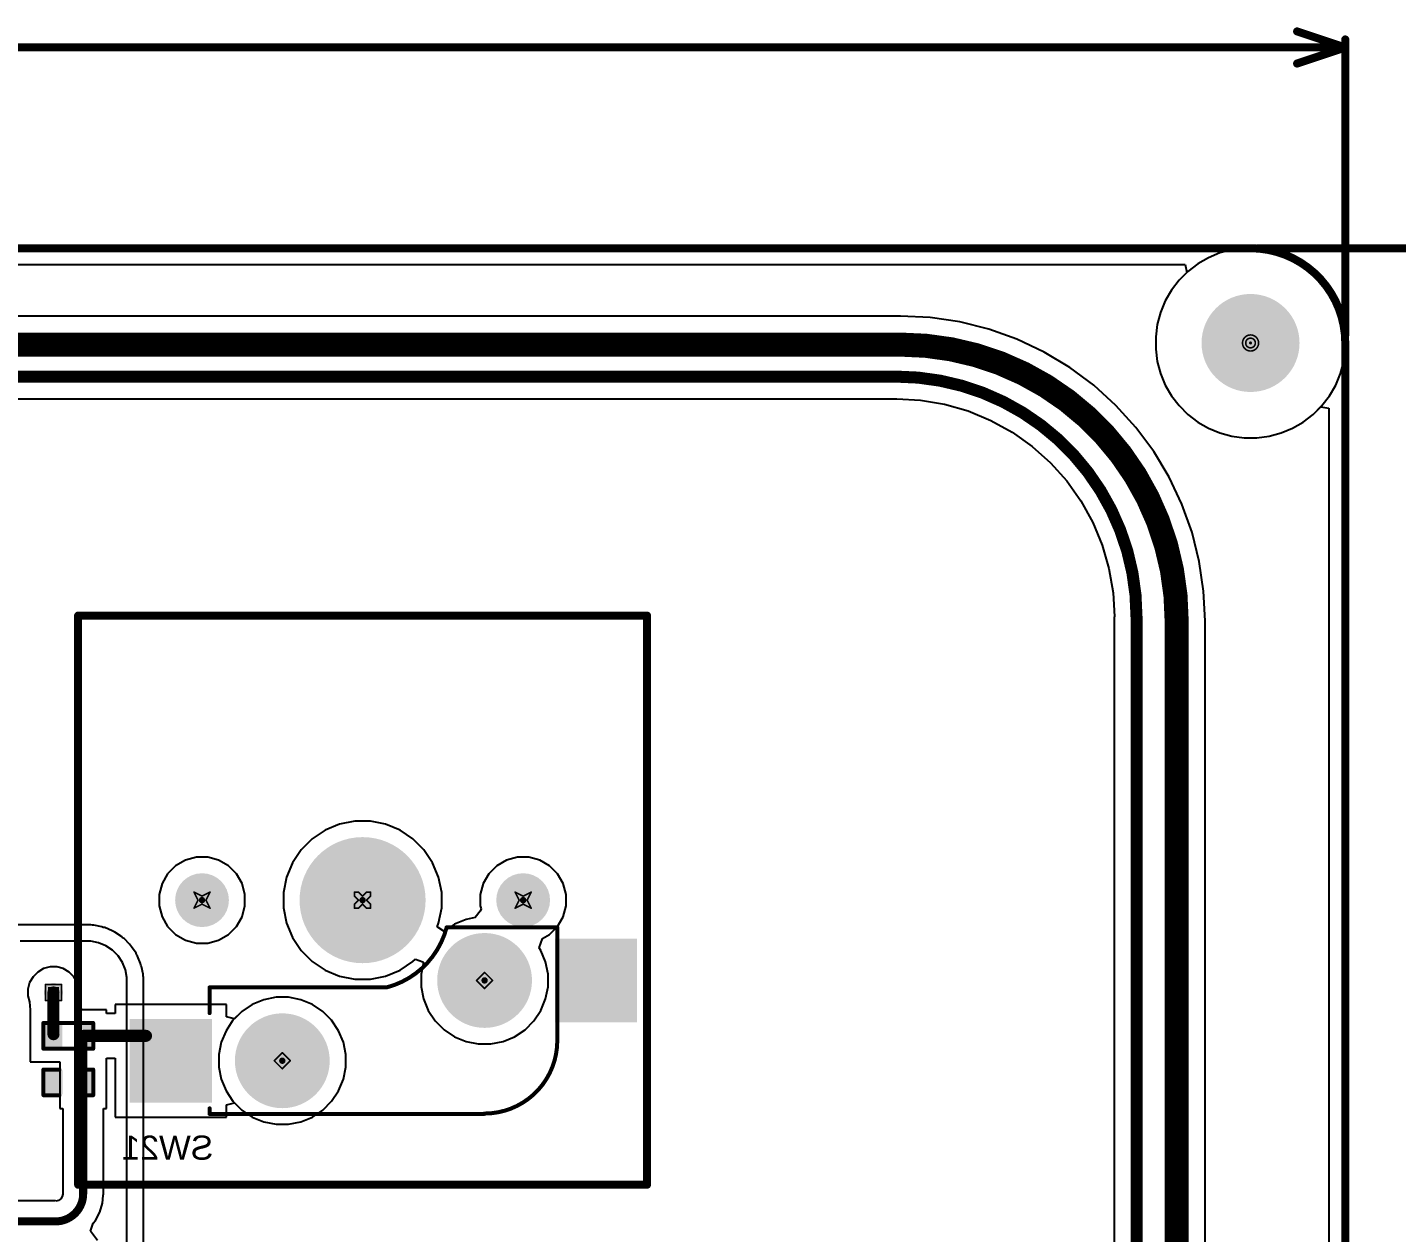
# Model space of a CAD drawing. Header units: inches. Extents: x 0 to 386, y 0 to 148.
# Drawn here: x 212.3 to 255.62, y 50.14 to 88.27 of the extents above; entities that cross this region are included whole.
import ezdxf

# ---------------------------------------------------------------- set-up
doc = ezdxf.new("R2010")
doc.units = ezdxf.units.IN
for name, color, linetype in [('Board outline', 216, 'Continuous'), ('Bottom Layer', 5, 'Continuous'), ('Bottom Overlay', 54, 'Continuous'), ('Bottom Paste', 16, 'Continuous'), ('Bottom Solder', 6, 'Continuous'), ('Dimensions', 6, 'Continuous'), ('Drill Drawing', 1, 'Continuous'), ('Multi-Layer', 9, 'Continuous'), ('Pad Holes', 156, 'Continuous'), ('Top Layer', 1, 'Continuous'), ('Top Overlay', 2, 'Continuous'), ('Top Solder', 216, 'Continuous'), ('Via Holes', 16, 'Continuous')]:
    doc.layers.add(name, color=color, linetype=linetype)
doc.styles.add('Arial', font='', dxfattribs={"height": 0.2})
doc.styles.get('Arial').set_extended_font_data('Arial')

# ---------------------------------------------------------------- blocks, each defined once
blk = doc.blocks.new('CPG151101S11_16_B_32')
at = {"layer": 'Bottom Layer'}
for points in [[(5.475, 3.815), (7.975, 3.815), (7.975, 1.265), (5.475, 1.265)], [(-7.975, 1.275), (-5.475, 1.275), (-5.475, -1.275), (-7.975, -1.275)]]:
    blk.add_hatch(color=5, dxfattribs=at).paths.add_polyline_path(points)
at = {"layer": 'Bottom Paste'}
for points in [[(5.475, 3.815), (7.975, 3.815), (7.975, 1.265), (5.475, 1.265)], [(-7.975, 1.275), (-5.475, 1.275), (-5.475, -1.275), (-7.975, -1.275)]]:
    blk.add_hatch(color=16, dxfattribs=at).paths.add_polyline_path(points)
at = {"layer": 'Bottom Solder'}
for points in [[(5.425, 3.865), (8.025, 3.865), (8.025, 1.215), (5.425, 1.215)], [(-8.025, 1.325), (-5.425, 1.325), (-5.425, -1.325), (-8.025, -1.325)]]:
    blk.add_hatch(color=6, dxfattribs=at).paths.add_polyline_path(points)
h = blk.add_hatch(color=6, dxfattribs=at)
edge = h.paths.add_edge_path()
edge.add_arc((3.2, 2.54), 0.102, 0, 360)
h = blk.add_hatch(color=6, dxfattribs=at)
edge = h.paths.add_edge_path()
edge.add_arc((-3.2, 0), 0.102, 0, 360)
h = blk.add_hatch(color=6, dxfattribs=at)
edge = h.paths.add_edge_path()
edge.add_arc((-4.42, -2.54), 0.102, 0, 360)
h = blk.add_hatch(color=6, dxfattribs=at)
edge = h.paths.add_edge_path()
edge.add_arc((0.66, -2.54), 0.102, 0, 360)
h = blk.add_hatch(color=6, dxfattribs=at)
edge = h.paths.add_edge_path()
edge.add_arc((5.74, -2.54), 0.102, 0, 360)
at = {"layer": 'Pad Holes'}
h = blk.add_hatch(color=7, dxfattribs=at)
edge = h.paths.add_edge_path()
edge.add_arc((3.2, 2.54), 1.5, 0, 360)
h = blk.add_hatch(color=7, dxfattribs=at)
edge = h.paths.add_edge_path()
edge.add_arc((-3.2, 0), 1.5, 0, 360)
h = blk.add_hatch(color=7, dxfattribs=at)
edge = h.paths.add_edge_path()
edge.add_arc((0.66, -2.54), 1.994, 0, 360)
h = blk.add_hatch(color=7, dxfattribs=at)
edge = h.paths.add_edge_path()
edge.add_arc((-4.42, -2.54), 0.851, 0, 360)
h = blk.add_hatch(color=7, dxfattribs=at)
edge = h.paths.add_edge_path()
edge.add_arc((5.74, -2.54), 0.851, 0, 360)
at = {"layer": 'Top Solder'}
h = blk.add_hatch(color=216, dxfattribs=at)
edge = h.paths.add_edge_path()
edge.add_arc((3.2, 2.54), 0.102, 0, 360)
h = blk.add_hatch(color=216, dxfattribs=at)
edge = h.paths.add_edge_path()
edge.add_arc((-3.2, 0), 0.102, 0, 360)
h = blk.add_hatch(color=216, dxfattribs=at)
edge = h.paths.add_edge_path()
edge.add_arc((-4.42, -2.54), 0.102, 0, 360)
h = blk.add_hatch(color=216, dxfattribs=at)
edge = h.paths.add_edge_path()
edge.add_arc((0.66, -2.54), 0.102, 0, 360)
h = blk.add_hatch(color=216, dxfattribs=at)
edge = h.paths.add_edge_path()
edge.add_arc((5.74, -2.54), 0.102, 0, 360)
at = {"layer": 'Bottom Overlay', "const_width": 0.127}
for points in [[(-5.5, 1.906, -0.414214), (-3.196, 4.21)], [(5.5, 4.22, -0.414214), (5.49, 4.21)], [(-2, -1.68, -0.271686), (-0.1, 0.22)]]:
    blk.add_lwpolyline(points, format="xyb", dxfattribs=at)
at = {"layer": 'Bottom Overlay', "const_width": 0.0635}
for points in [[(-3.228, 4.21, 1), (-3.165, 4.21, 1)], [(-3.218, 4.22, 1), (-3.155, 4.22, 1)], [(5.458, 4.21, 1), (5.522, 4.21, 1)], [(5.468, 4.22, 1), (5.532, 4.22, 1)], [(5.468, 4.22, 1), (5.532, 4.22, 1)], [(5.468, 4.22, 1), (5.532, 4.22, 1)], [(5.468, 4.046, 1), (5.532, 4.046, 1)], [(-5.532, 1.906, 1), (-5.468, 1.906, 1)], [(-5.532, 1.906, 1), (-5.468, 1.906, 1)], [(5.468, 1.034, 1), (5.532, 1.034, 1)], [(5.468, 0.47, 1), (5.532, 0.47, 1)], [(5.468, 0.47, 1), (5.532, 0.47, 1)], [(5.468, 0.47, 1), (5.532, 0.47, 1)], [(5.468, 0.47, 1), (5.532, 0.47, 1)], [(-0.132, 0.22, 1), (-0.068, 0.22, 1)], [(-0.132, 0.22, 1), (-0.068, 0.22, 1)], [(0.118, 0.22, 1), (0.182, 0.22, 1)], [(0.118, 0.22, 1), (0.182, 0.22, 1)], [(1.158, 0.22, 1), (1.222, 0.22, 1)], [(1.158, 0.22, 1), (1.222, 0.22, 1)], [(5.468, 0.22, 1), (5.532, 0.22, 1)], [(5.468, 0.22, 1), (5.532, 0.22, 1)], [(-5.532, -1.506, 1), (-5.468, -1.506, 1)], [(-5.532, -1.506, 1), (-5.468, -1.506, 1)], [(-5.532, -1.68, 1), (-5.468, -1.68, 1)], [(-5.532, -1.68, 1), (-5.468, -1.68, 1)], [(-2.032, -1.68, 1), (-1.968, -1.68, 1)], [(-2.032, -1.68, 1), (-1.968, -1.68, 1)]]:
    blk.add_lwpolyline(points, format="xyb", close=True, dxfattribs=at)
at = {"layer": 'Bottom Overlay', "const_width": 0.127}
for points in [[(5.5, 4.22), (-3.186, 4.22)], [(5.5, 4.22), (5.5, 4.046)], [(-5.5, 1.906), (-5.5, -1.506)], [(5.5, 1.034), (5.5, 0.47)], [(5.5, 0.47), (5.5, 0.47)], [(5.5, 0.47), (5.5, 0.22)], [(0.15, 0.22), (-0.1, 0.22)], [(1.19, 0.22), (0.15, 0.22)], [(5.5, 0.22), (1.19, 0.22)], [(-5.5, -1.506), (-5.5, -1.68)], [(-2, -1.68), (-5.5, -1.68)]]:
    blk.add_lwpolyline(points, dxfattribs=at)
blk = doc.blocks.new('R___0402_B_48')
at = {"layer": 'Bottom Layer'}
for points in [[(-0.241, 0.317), (-0.241, -0.318), (-0.699, -0.318), (-0.699, 0.317)], [(0.699, 0.317), (0.699, -0.318), (0.241, -0.318), (0.241, 0.317)]]:
    blk.add_hatch(color=5, dxfattribs=at).paths.add_polyline_path(points)
at = {"layer": 'Bottom Paste'}
for points in [[(-0.241, 0.317), (-0.241, -0.318), (-0.699, -0.318), (-0.699, 0.317)], [(0.699, 0.317), (0.699, -0.318), (0.241, -0.318), (0.241, 0.317)]]:
    blk.add_hatch(color=16, dxfattribs=at).paths.add_polyline_path(points)
at = {"layer": 'Bottom Solder'}
for points in [[(-0.186, 0.373), (-0.186, -0.373), (-0.754, -0.373), (-0.754, 0.373)], [(0.754, 0.373), (0.754, -0.373), (0.186, -0.373), (0.186, 0.373)]]:
    blk.add_hatch(color=6, dxfattribs=at).paths.add_polyline_path(points)
at = {"layer": 'Bottom Overlay'}
for points, const_width in [([(-0.787, -0.406), (-0.787, 0.406)], 0.127), ([(-0.787, 0.406), (0.787, 0.406)], 0.127), ([(-0.813, 0.432), (0.813, 0.432)], 0.00323), ([(0.787, -0.406), (0.787, 0.406)], 0.127), ([(-0.787, -0.406), (0.787, -0.406)], 0.127)]:
    blk.add_lwpolyline(points, dxfattribs=dict(at, const_width=const_width))
for points, const_width in [([(-0.819, 0.406, 1), (-0.756, 0.406, 1)], 0.0635), ([(-0.819, 0.406, 1), (-0.756, 0.406, 1)], 0.0635), ([(-0.814, 0.432, 1), (-0.812, 0.432, 1)], 0.00161), ([(0.756, 0.406, 1), (0.819, 0.406, 1)], 0.0635), ([(0.756, 0.406, 1), (0.819, 0.406, 1)], 0.0635), ([(0.812, 0.432, 1), (0.814, 0.432, 1)], 0.00161), ([(-0.819, -0.406, 1), (-0.756, -0.406, 1)], 0.0635), ([(-0.819, -0.406, 1), (-0.756, -0.406, 1)], 0.0635), ([(0.756, -0.406, 1), (0.819, -0.406, 1)], 0.0635), ([(0.756, -0.406, 1), (0.819, -0.406, 1)], 0.0635)]:
    blk.add_lwpolyline(points, format="xyb", close=True, dxfattribs=dict(at, const_width=const_width))
blk = doc.blocks.new('____0402_B_83')
at = {"layer": 'Bottom Layer'}
for points in [[(-0.241, 0.317), (-0.241, -0.318), (-0.699, -0.318), (-0.699, 0.317)], [(0.699, 0.317), (0.699, -0.318), (0.241, -0.318), (0.241, 0.317)]]:
    blk.add_hatch(color=5, dxfattribs=at).paths.add_polyline_path(points)
at = {"layer": 'Bottom Paste'}
for points in [[(-0.241, 0.317), (-0.241, -0.318), (-0.699, -0.318), (-0.699, 0.317)], [(0.699, 0.317), (0.699, -0.318), (0.241, -0.318), (0.241, 0.317)]]:
    blk.add_hatch(color=16, dxfattribs=at).paths.add_polyline_path(points)
at = {"layer": 'Bottom Solder'}
for points in [[(-0.181, 0.377), (-0.181, -0.377), (-0.758, -0.377), (-0.758, 0.377)], [(0.758, 0.377), (0.758, -0.377), (0.181, -0.377), (0.181, 0.377)]]:
    blk.add_hatch(color=6, dxfattribs=at).paths.add_polyline_path(points)
at = {"layer": 'Bottom Overlay', "const_width": 0.127}
for points in [[(-0.787, -0.406), (-0.787, 0.406)], [(-0.787, 0.406), (-0.279, 0.406)], [(0.279, 0.406), (0.787, 0.406)], [(0.787, -0.406), (0.787, 0.406)], [(-0.787, -0.406), (-0.279, -0.406)], [(0.279, -0.406), (0.787, -0.406)]]:
    blk.add_lwpolyline(points, dxfattribs=at)
at = {"layer": 'Bottom Overlay', "const_width": 0.0635}
for points in [[(-0.819, 0.406, 1), (-0.756, 0.406, 1)], [(-0.819, 0.406, 1), (-0.756, 0.406, 1)], [(-0.311, 0.406, 1), (-0.248, 0.406, 1)], [(0.248, 0.406, 1), (0.311, 0.406, 1)], [(0.756, 0.406, 1), (0.819, 0.406, 1)], [(0.756, 0.406, 1), (0.819, 0.406, 1)], [(-0.819, -0.406, 1), (-0.756, -0.406, 1)], [(-0.819, -0.406, 1), (-0.756, -0.406, 1)], [(-0.311, -0.406, 1), (-0.248, -0.406, 1)], [(0.248, -0.406, 1), (0.311, -0.406, 1)], [(0.756, -0.406, 1), (0.819, -0.406, 1)], [(0.756, -0.406, 1), (0.819, -0.406, 1)]]:
    blk.add_lwpolyline(points, format="xyb", close=True, dxfattribs=at)

msp = doc.modelspace()

# ---------------------------------------------------------------- hatches: boundary and pattern name
at = {"layer": 'Bottom Layer'}
h = msp.add_hatch(color=5, dxfattribs=at)
edge = h.paths.add_edge_path()
edge.add_arc((213.13, 57.74), 0.3, 0, 360)
at = {"layer": 'Bottom Solder'}
h = msp.add_hatch(color=6, dxfattribs=at)
edge = h.paths.add_edge_path()
edge.add_arc((251.003, 78.283), 0.0508, 0, 360)
at = {"layer": 'Pad Holes'}
h = msp.add_hatch(color=7, dxfattribs=at)
edge = h.paths.add_edge_path()
edge.add_arc((251.003, 78.283), 1.55, 0, 360)
at = {"layer": 'Top Layer'}
h = msp.add_hatch(color=1, dxfattribs=at)
edge = h.paths.add_edge_path()
edge.add_arc((213.13, 57.74), 0.3, 0, 360)
at = {"layer": 'Top Solder'}
h = msp.add_hatch(color=216, dxfattribs=at)
edge = h.paths.add_edge_path()
edge.add_arc((251.003, 78.283), 0.0508, 0, 360)
at = {"layer": 'Via Holes'}
h = msp.add_hatch(color=7, dxfattribs=at)
edge = h.paths.add_edge_path()
edge.add_arc((213.13, 57.74), 0.15, 0, 360)

# ---------------------------------------------------------------- linework, layer by layer
at = {"layer": 'Board outline', "const_width": 0.254}
for points in [[(2.997, 81.28), (251.003, 81.28)], [(254, 2.997), (254, 78.283)]]:
    msp.add_lwpolyline(points, dxfattribs=at)
at = {"layer": 'Board outline', "const_width": 0.127}
for points in [[(250.939, 81.28, 1), (251.066, 81.28, 1)], [(250.939, 81.28, 1), (251.066, 81.28, 1)], [(253.936, 78.283, 1), (254.064, 78.283, 1)], [(253.936, 78.283, 1), (254.064, 78.283, 1)]]:
    msp.add_lwpolyline(points, format="xyb", close=True, dxfattribs=at)
at = {"layer": 'Board outline', "const_width": 0.254}
msp.add_lwpolyline([(251.003, 81.28, -0.414214), (254, 78.283)], format="xyb", dxfattribs=at)
at = {"layer": 'Bottom Layer'}
for p, q in [((183.308, 80.762), (248.936, 80.762)), ((248.936, 80.762), (248.985, 80.508)), ((248.742, 80.265), (248.503, 79.953)), ((248.985, 80.508), (248.742, 80.265)), ((248.503, 79.953), (248.306, 79.613)), ((248.306, 79.613), (248.156, 79.249)), ((248.054, 78.869), (248.003, 78.479)), ((248.156, 79.249), (248.054, 78.869)), ((248.003, 78.479), (248.003, 78.086)), ((248.003, 78.086), (248.054, 77.696)), ((248.054, 77.696), (248.156, 77.316)), ((248.156, 77.316), (248.306, 76.953)), ((248.306, 76.953), (248.503, 76.613)), ((248.503, 76.613), (248.742, 76.301)), ((248.742, 76.301), (249.021, 76.022)), ((252.985, 76.022), (253.228, 76.265)), ((253.228, 76.265), (253.482, 76.216)), ((249.021, 76.022), (249.333, 75.783)), ((252.673, 75.783), (252.985, 76.022)), ((253.482, 76.216), (253.482, 42.797)), ((249.333, 75.783), (249.673, 75.586)), ((249.673, 75.586), (250.036, 75.436)), ((250.036, 75.436), (250.416, 75.334)), ((251.589, 75.334), (251.969, 75.436)), ((251.969, 75.436), (252.333, 75.586)), ((252.333, 75.586), (252.673, 75.783)), ((250.416, 75.334), (250.806, 75.283)), ((250.806, 75.283), (251.199, 75.283)), ((251.199, 75.283), (251.589, 75.334)), ((221.725, 62.877), (221.315, 62.603)), ((222.18, 63.066), (221.725, 62.877)), ((222.663, 63.162), (222.18, 63.066)), ((223.156, 63.162), (222.663, 63.162)), ((223.64, 63.066), (223.156, 63.162)), ((224.095, 62.877), (223.64, 63.066)), ((224.505, 62.603), (224.095, 62.877)), ((221.315, 62.603), (220.967, 62.255)), ((224.853, 62.255), (224.505, 62.603)), ((217.651, 62.019), (217.305, 61.926)), ((218.009, 62.019), (217.651, 62.019)), ((218.354, 61.926), (218.009, 62.019)), ((220.967, 62.255), (220.693, 61.845)), ((225.127, 61.845), (224.853, 62.255)), ((227.811, 62.019), (227.465, 61.926)), ((228.169, 62.019), (227.811, 62.019)), ((228.514, 61.926), (228.169, 62.019)), ((216.996, 61.747), (216.743, 61.494)), ((217.305, 61.926), (216.996, 61.747)), ((218.664, 61.747), (218.354, 61.926)), ((218.917, 61.494), (218.664, 61.747)), ((220.693, 61.845), (220.504, 61.39)), ((225.316, 61.39), (225.127, 61.845)), ((227.156, 61.747), (226.903, 61.494)), ((227.465, 61.926), (227.156, 61.747)), ((228.824, 61.747), (228.514, 61.926)), ((229.077, 61.494), (228.824, 61.747)), ((216.564, 61.185), (216.471, 60.839)), ((216.743, 61.494), (216.564, 61.185)), ((219.096, 61.185), (218.917, 61.494)), ((219.189, 60.839), (219.096, 61.185)), ((220.504, 61.39), (220.408, 60.906)), ((225.412, 60.906), (225.316, 61.39)), ((226.724, 61.185), (226.631, 60.839)), ((226.903, 61.494), (226.724, 61.185)), ((229.256, 61.185), (229.077, 61.494)), ((229.349, 60.839), (229.256, 61.185)), ((216.471, 60.839), (216.471, 60.481)), ((219.189, 60.481), (219.189, 60.839)), ((220.408, 60.906), (220.408, 60.414)), ((225.412, 60.414), (225.412, 60.906)), ((226.631, 60.839), (226.631, 60.481)), ((229.349, 60.481), (229.349, 60.839)), ((216.471, 60.481), (216.564, 60.135)), ((219.096, 60.135), (219.189, 60.481)), ((220.408, 60.414), (220.504, 59.93)), ((225.316, 59.93), (225.412, 60.414)), ((226.632, 60.307), (226.468, 60.107)), ((226.631, 60.481), (226.658, 60.382)), ((226.658, 60.382), (226.632, 60.307)), ((229.256, 60.135), (229.349, 60.481)), ((216.564, 60.135), (216.743, 59.826)), ((216.743, 59.826), (216.996, 59.573)), ((218.664, 59.573), (218.917, 59.826)), ((218.917, 59.826), (219.096, 60.135)), ((220.504, 59.93), (220.693, 59.475)), ((225.269, 59.819), (225.316, 59.93)), ((225.485, 59.675), (225.269, 59.819)), ((225.819, 59.899), (225.49, 59.68)), ((226.184, 60.051), (225.819, 59.899)), ((226.468, 60.107), (226.184, 60.051)), ((228.824, 59.573), (229.077, 59.826)), ((229.077, 59.826), (229.256, 60.135)), ((216.996, 59.573), (217.305, 59.394)), ((217.305, 59.394), (217.651, 59.301)), ((218.009, 59.301), (218.354, 59.394)), ((218.354, 59.394), (218.664, 59.573)), ((220.693, 59.475), (220.967, 59.065)), ((225.49, 59.68), (225.485, 59.675)), ((228.494, 59.154), (228.604, 59.446)), ((228.604, 59.446), (228.824, 59.573)), ((217.651, 59.301), (218.009, 59.301)), ((220.967, 59.065), (221.315, 58.717)), ((228.549, 59.071), (228.494, 59.154)), ((228.701, 58.706), (228.549, 59.071)), ((212.819, 58.493), (212.634, 58.386)), ((213.024, 58.548), (212.819, 58.493)), ((213.237, 58.548), (213.024, 58.548)), ((213.442, 58.493), (213.237, 58.548)), ((213.627, 58.386), (213.442, 58.493)), ((221.315, 58.717), (221.725, 58.443)), ((224.095, 58.443), (224.505, 58.717)), ((224.505, 58.717), (224.582, 58.794)), ((224.582, 58.794), (224.819, 58.71)), ((224.835, 58.688), (224.762, 58.318)), ((224.819, 58.71), (224.835, 58.688)), ((228.778, 58.318), (228.701, 58.706)), ((212.377, 58.052), (212.322, 57.846)), ((212.484, 58.236), (212.377, 58.052)), ((212.634, 58.386), (212.484, 58.236)), ((213.777, 58.236), (213.627, 58.386)), ((213.883, 58.052), (213.777, 58.236)), ((213.938, 57.846), (213.883, 58.052)), ((221.725, 58.443), (222.18, 58.254)), ((222.18, 58.254), (222.663, 58.158)), ((222.663, 58.158), (223.156, 58.158)), ((223.156, 58.158), (223.64, 58.254)), ((223.64, 58.254), (224.095, 58.443)), ((224.762, 58.318), (224.762, 57.922)), ((228.778, 57.922), (228.778, 58.318)), ((212.322, 57.846), (212.322, 57.633)), ((212.322, 57.633), (212.374, 57.44)), ((213.889, 57.448), (213.938, 57.633)), ((213.938, 57.633), (213.938, 57.846)), ((224.762, 57.922), (224.839, 57.534)), ((228.701, 57.534), (228.778, 57.922)), ((212.374, 57.44), (212.394, 57.194)), ((212.394, 57.194), (212.394, 57.194)), ((212.394, 57.194), (212.394, 57.194)), ((212.394, 57.194), (212.394, 55.543)), ((213.89, 57.416), (213.889, 57.448)), ((214.024, 57.194), (213.89, 57.416)), ((214.807, 57.194), (214.024, 57.194)), ((214.807, 57.073), (214.807, 57.194)), ((218.603, 57.363), (215.087, 57.363)), ((215.087, 57.363), (215.087, 57.073)), ((218.603, 56.973), (218.603, 57.363)), ((219.419, 57.359), (219.09, 57.14)), ((219.784, 57.511), (219.419, 57.359)), ((220.172, 57.588), (219.784, 57.511)), ((220.568, 57.588), (220.172, 57.588)), ((220.956, 57.511), (220.568, 57.588)), ((221.321, 57.359), (220.956, 57.511)), ((221.65, 57.14), (221.321, 57.359)), ((224.839, 57.534), (224.99, 57.169)), ((228.549, 57.169), (228.701, 57.534)), ((215.087, 57.073), (214.807, 57.073)), ((218.857, 56.907), (218.603, 56.973)), ((219.09, 57.14), (218.857, 56.907)), ((221.93, 56.86), (221.65, 57.14)), ((222.149, 56.531), (221.93, 56.86)), ((224.99, 57.169), (225.21, 56.84)), ((225.21, 56.84), (225.49, 56.56)), ((228.05, 56.56), (228.329, 56.84)), ((228.329, 56.84), (228.549, 57.169)), ((222.301, 56.166), (222.149, 56.531)), ((225.49, 56.56), (225.819, 56.341)), ((225.819, 56.341), (226.184, 56.189)), ((227.355, 56.189), (227.721, 56.341)), ((227.721, 56.341), (228.05, 56.56)), ((222.378, 55.778), (222.301, 56.166)), ((226.184, 56.189), (226.572, 56.112)), ((226.572, 56.112), (226.967, 56.112)), ((226.967, 56.112), (227.355, 56.189)), ((212.394, 55.543), (213.334, 55.543)), ((213.334, 55.543), (213.334, 54.069)), ((214.807, 54.069), (214.807, 55.664)), ((214.807, 55.664), (215.087, 55.664)), ((215.087, 55.664), (215.087, 53.797)), ((222.378, 55.382), (222.378, 55.778)), ((222.301, 54.994), (222.378, 55.382)), ((221.93, 54.3), (222.149, 54.629)), ((222.149, 54.629), (222.301, 54.994)), ((218.603, 54.187), (218.857, 54.253)), ((218.603, 53.797), (218.603, 54.187)), ((218.857, 54.253), (219.09, 54.02)), ((221.65, 54.02), (221.93, 54.3)), ((213.334, 54.069), (213.423, 54.069)), ((213.423, 54.069), (213.423, 51.372)), ((214.718, 51.372), (214.718, 54.069)), ((214.718, 54.069), (214.807, 54.069)), ((215.087, 53.797), (218.603, 53.797)), ((219.09, 54.02), (219.419, 53.801)), ((219.419, 53.801), (219.784, 53.649)), ((220.956, 53.649), (221.321, 53.801)), ((221.321, 53.801), (221.65, 54.02)), ((219.784, 53.649), (220.172, 53.572)), ((220.172, 53.572), (220.568, 53.572)), ((220.568, 53.572), (220.956, 53.649)), ((213.197, 51.146), (174.749, 51.146)), ((213.208, 51.144), (213.197, 51.146)), ((213.285, 51.16), (213.208, 51.144)), ((213.36, 51.209), (213.285, 51.16)), ((213.409, 51.284), (213.36, 51.209)), ((213.425, 51.361), (213.409, 51.284)), ((213.423, 51.372), (213.425, 51.361)), ((214.683, 51.076), (214.707, 51.32)), ((214.707, 51.32), (214.718, 51.372)), ((214.457, 50.53), (214.597, 50.792)), ((214.597, 50.792), (214.683, 51.076)), ((214.297, 50.195), (214.388, 50.445)), ((214.388, 50.445), (214.457, 50.53)), ((214.525, 49.898), (214.297, 50.195))]:
    msp.add_line(p, q, dxfattribs=at)
for points, const_width in [([(213.13, 56.421), (213.13, 57.74)], 0.381), ([(214.07, 56.368), (216.057, 56.368)], 0.381), ([(214.07, 54.895), (214.07, 56.216)], 0.254), ([(214.07, 51.372), (214.07, 54.895)], 0.254), ([(123.354, 50.499), (213.197, 50.499)], 0.254)]:
    msp.add_lwpolyline(points, dxfattribs=dict(at, const_width=const_width))
for points, const_width in [([(213.035, 57.74, 1), (213.226, 57.74, 1)], 0.191), ([(213.035, 56.421, 1), (213.226, 56.421, 1)], 0.191), ([(213.975, 56.368, 1), (214.165, 56.368, 1)], 0.191), ([(214.007, 56.216, 1), (214.134, 56.216, 1)], 0.127), ([(215.961, 56.368, 1), (216.152, 56.368, 1)], 0.191), ([(214.007, 54.895, 1), (214.134, 54.895, 1)], 0.127), ([(214.007, 54.895, 1), (214.134, 54.895, 1)], 0.127), ([(214.007, 51.372, 1), (214.134, 51.372, 1)], 0.127), ([(214.007, 51.372, 1), (214.134, 51.372, 1)], 0.127), ([(213.134, 50.499, 1), (213.261, 50.499, 1)], 0.127), ([(213.134, 50.499, 1), (213.261, 50.499, 1)], 0.127)]:
    msp.add_lwpolyline(points, format="xyb", close=True, dxfattribs=dict(at, const_width=const_width))
at = {"layer": 'Bottom Layer', "const_width": 0.254}
msp.add_lwpolyline([(214.07, 51.372, -0.414214), (213.197, 50.499)], format="xyb", dxfattribs=at)
at = {"layer": 'Dimensions', "const_width": 0.254}
for points in [[(252.476, 88.138), (254, 87.63)], [(254, 78.537), (254, 87.884)], [(132.713, 87.63), (254, 87.63)], [(252.476, 87.122), (254, 87.63)], [(251.257, 81.28), (260.604, 81.28)]]:
    msp.add_lwpolyline(points, dxfattribs=at)
at = {"layer": 'Dimensions', "const_width": 0.127}
for points in [[(252.412, 88.138, 1), (252.54, 88.138, 1)], [(253.936, 87.884, 1), (254.064, 87.884, 1)], [(253.936, 87.63, 1), (254.064, 87.63, 1)], [(253.936, 87.63, 1), (254.064, 87.63, 1)], [(253.936, 87.63, 1), (254.064, 87.63, 1)], [(252.412, 87.122, 1), (252.54, 87.122, 1)], [(251.193, 81.28, 1), (251.32, 81.28, 1)], [(253.936, 78.537, 1), (254.064, 78.537, 1)]]:
    msp.add_lwpolyline(points, format="xyb", close=True, dxfattribs=at)
at = {"layer": 'Drill Drawing'}
for points, const_width in [([(251.257, 78.283, 1), (250.749, 78.283, 1)], 0.0508), ([(251.155, 78.283, 1), (250.85, 78.283, 1)], 0.0508), ([(250.736, 78.283, 1), (250.762, 78.283, 1)], 0.0254), ([(250.838, 78.283, 1), (250.863, 78.283, 1)], 0.0254), ([(251.143, 78.283, 1), (251.168, 78.283, 1)], 0.0254), ([(251.244, 78.283, 1), (251.269, 78.283, 1)], 0.0254), ([(217.563, 60.914, 1), (217.589, 60.914, 1)], 0.0254), ([(217.563, 60.914, 1), (217.589, 60.914, 1)], 0.0254), ([(217.69, 60.66, 1), (217.716, 60.66, 1)], 0.0254), ([(217.69, 60.66, 1), (217.716, 60.66, 1)], 0.0254), ([(217.817, 60.787, 1), (217.843, 60.787, 1)], 0.0254), ([(217.817, 60.787, 1), (217.843, 60.787, 1)], 0.0254), ([(217.944, 60.66, 1), (217.97, 60.66, 1)], 0.0254), ([(217.944, 60.66, 1), (217.97, 60.66, 1)], 0.0254), ([(218.071, 60.914, 1), (218.097, 60.914, 1)], 0.0254), ([(218.071, 60.914, 1), (218.097, 60.914, 1)], 0.0254), ([(222.643, 60.914, 1), (222.669, 60.914, 1)], 0.0254), ([(222.643, 60.914, 1), (222.669, 60.914, 1)], 0.0254), ([(222.643, 60.787, 1), (222.669, 60.787, 1)], 0.0254), ([(222.643, 60.787, 1), (222.669, 60.787, 1)], 0.0254), ([(222.77, 60.914, 1), (222.796, 60.914, 1)], 0.0254), ([(222.77, 60.914, 1), (222.796, 60.914, 1)], 0.0254), ([(222.77, 60.66, 1), (222.796, 60.66, 1)], 0.0254), ([(222.77, 60.66, 1), (222.796, 60.66, 1)], 0.0254), ([(222.897, 60.787, 1), (222.923, 60.787, 1)], 0.0254), ([(222.897, 60.787, 1), (222.923, 60.787, 1)], 0.0254), ([(223.024, 60.914, 1), (223.05, 60.914, 1)], 0.0254), ([(223.024, 60.914, 1), (223.05, 60.914, 1)], 0.0254), ([(223.024, 60.66, 1), (223.05, 60.66, 1)], 0.0254), ([(223.024, 60.66, 1), (223.05, 60.66, 1)], 0.0254), ([(223.151, 60.914, 1), (223.177, 60.914, 1)], 0.0254), ([(223.151, 60.914, 1), (223.177, 60.914, 1)], 0.0254), ([(223.151, 60.787, 1), (223.177, 60.787, 1)], 0.0254), ([(223.151, 60.787, 1), (223.177, 60.787, 1)], 0.0254), ([(227.723, 60.914, 1), (227.749, 60.914, 1)], 0.0254), ([(227.723, 60.914, 1), (227.749, 60.914, 1)], 0.0254), ([(227.85, 60.66, 1), (227.876, 60.66, 1)], 0.0254), ([(227.85, 60.66, 1), (227.876, 60.66, 1)], 0.0254), ([(227.977, 60.787, 1), (228.003, 60.787, 1)], 0.0254), ([(227.977, 60.787, 1), (228.003, 60.787, 1)], 0.0254), ([(228.104, 60.66, 1), (228.13, 60.66, 1)], 0.0254), ([(228.104, 60.66, 1), (228.13, 60.66, 1)], 0.0254), ([(228.231, 60.914, 1), (228.257, 60.914, 1)], 0.0254), ([(228.231, 60.914, 1), (228.257, 60.914, 1)], 0.0254), ([(217.563, 60.406, 1), (217.589, 60.406, 1)], 0.0254), ([(217.563, 60.406, 1), (217.589, 60.406, 1)], 0.0254), ([(217.817, 60.533, 1), (217.843, 60.533, 1)], 0.0254), ([(217.817, 60.533, 1), (217.843, 60.533, 1)], 0.0254), ([(218.071, 60.406, 1), (218.097, 60.406, 1)], 0.0254), ([(218.071, 60.406, 1), (218.097, 60.406, 1)], 0.0254), ([(222.643, 60.533, 1), (222.669, 60.533, 1)], 0.0254), ([(222.643, 60.533, 1), (222.669, 60.533, 1)], 0.0254), ([(222.643, 60.406, 1), (222.669, 60.406, 1)], 0.0254), ([(222.643, 60.406, 1), (222.669, 60.406, 1)], 0.0254), ([(222.77, 60.406, 1), (222.796, 60.406, 1)], 0.0254), ([(222.77, 60.406, 1), (222.796, 60.406, 1)], 0.0254), ([(222.897, 60.533, 1), (222.923, 60.533, 1)], 0.0254), ([(222.897, 60.533, 1), (222.923, 60.533, 1)], 0.0254), ([(223.024, 60.406, 1), (223.05, 60.406, 1)], 0.0254), ([(223.024, 60.406, 1), (223.05, 60.406, 1)], 0.0254), ([(223.151, 60.533, 1), (223.177, 60.533, 1)], 0.0254), ([(223.151, 60.533, 1), (223.177, 60.533, 1)], 0.0254), ([(223.151, 60.406, 1), (223.177, 60.406, 1)], 0.0254), ([(223.151, 60.406, 1), (223.177, 60.406, 1)], 0.0254), ([(227.723, 60.406, 1), (227.749, 60.406, 1)], 0.0254), ([(227.723, 60.406, 1), (227.749, 60.406, 1)], 0.0254), ([(227.977, 60.533, 1), (228.003, 60.533, 1)], 0.0254), ([(227.977, 60.533, 1), (228.003, 60.533, 1)], 0.0254), ([(228.231, 60.406, 1), (228.257, 60.406, 1)], 0.0254), ([(228.231, 60.406, 1), (228.257, 60.406, 1)], 0.0254), ([(226.503, 58.12, 1), (226.528, 58.12, 1)], 0.0254), ([(226.503, 58.12, 1), (226.528, 58.12, 1)], 0.0254), ([(226.757, 58.374, 1), (226.782, 58.374, 1)], 0.0254), ([(226.757, 58.374, 1), (226.782, 58.374, 1)], 0.0254), ([(227.011, 58.12, 1), (227.036, 58.12, 1)], 0.0254), ([(227.011, 58.12, 1), (227.036, 58.12, 1)], 0.0254), ([(212.864, 57.994, 1), (212.889, 57.994, 1)], 0.0254), ([(212.864, 57.994, 1), (212.889, 57.994, 1)], 0.0254), ([(212.965, 57.892, 1), (212.991, 57.892, 1)], 0.0254), ([(212.965, 57.892, 1), (212.991, 57.892, 1)], 0.0254), ([(213.27, 57.892, 1), (213.295, 57.892, 1)], 0.0254), ([(213.27, 57.892, 1), (213.295, 57.892, 1)], 0.0254), ([(213.372, 57.994, 1), (213.397, 57.994, 1)], 0.0254), ([(213.372, 57.994, 1), (213.397, 57.994, 1)], 0.0254), ([(226.757, 57.866, 1), (226.782, 57.866, 1)], 0.0254), ([(226.757, 57.866, 1), (226.782, 57.866, 1)], 0.0254), ([(212.864, 57.486, 1), (212.889, 57.486, 1)], 0.0254), ([(212.864, 57.486, 1), (212.889, 57.486, 1)], 0.0254), ([(212.965, 57.587, 1), (212.991, 57.587, 1)], 0.0254), ([(212.965, 57.587, 1), (212.991, 57.587, 1)], 0.0254), ([(213.27, 57.587, 1), (213.295, 57.587, 1)], 0.0254), ([(213.27, 57.587, 1), (213.295, 57.587, 1)], 0.0254), ([(213.372, 57.486, 1), (213.397, 57.486, 1)], 0.0254), ([(213.372, 57.486, 1), (213.397, 57.486, 1)], 0.0254), ([(220.103, 55.58, 1), (220.129, 55.58, 1)], 0.0254), ([(220.103, 55.58, 1), (220.129, 55.58, 1)], 0.0254), ([(220.357, 55.834, 1), (220.383, 55.834, 1)], 0.0254), ([(220.357, 55.834, 1), (220.383, 55.834, 1)], 0.0254), ([(220.611, 55.58, 1), (220.637, 55.58, 1)], 0.0254), ([(220.611, 55.58, 1), (220.637, 55.58, 1)], 0.0254), ([(220.357, 55.326, 1), (220.383, 55.326, 1)], 0.0254), ([(220.357, 55.326, 1), (220.383, 55.326, 1)], 0.0254)]:
    msp.add_lwpolyline(points, format="xyb", close=True, dxfattribs=dict(at, const_width=const_width))
at = {"layer": 'Drill Drawing', "const_width": 0.0508}
for points in [[(217.576, 60.914), (217.83, 60.787)], [(217.576, 60.914), (217.703, 60.66)], [(217.576, 60.406), (217.703, 60.66)], [(217.83, 60.787), (218.084, 60.914)], [(217.957, 60.66), (218.084, 60.914)], [(217.957, 60.66), (218.084, 60.406)], [(222.656, 60.787), (222.656, 60.914)], [(222.656, 60.914), (222.783, 60.914)], [(222.656, 60.787), (222.783, 60.66)], [(222.656, 60.533), (222.783, 60.66)], [(222.783, 60.914), (222.91, 60.787)], [(222.91, 60.787), (223.037, 60.914)], [(223.037, 60.914), (223.164, 60.914)], [(223.037, 60.66), (223.164, 60.787)], [(223.037, 60.66), (223.164, 60.533)], [(223.164, 60.787), (223.164, 60.914)], [(227.736, 60.914), (227.99, 60.787)], [(227.736, 60.914), (227.863, 60.66)], [(227.736, 60.406), (227.863, 60.66)], [(227.99, 60.787), (228.244, 60.914)], [(228.117, 60.66), (228.244, 60.914)], [(228.117, 60.66), (228.244, 60.406)], [(217.576, 60.406), (217.83, 60.533)], [(217.83, 60.533), (218.084, 60.406)], [(222.656, 60.406), (222.656, 60.533)], [(222.656, 60.406), (222.783, 60.406)], [(222.783, 60.406), (222.91, 60.533)], [(222.91, 60.533), (223.037, 60.406)], [(223.037, 60.406), (223.164, 60.406)], [(223.164, 60.406), (223.164, 60.533)], [(227.736, 60.406), (227.99, 60.533)], [(227.99, 60.533), (228.244, 60.406)], [(226.516, 58.12), (226.77, 58.374)], [(226.516, 58.12), (226.77, 57.866)], [(226.77, 58.374), (227.024, 58.12)], [(226.77, 57.866), (227.024, 58.12)], [(212.876, 57.994), (213.384, 57.994)], [(212.876, 57.486), (212.876, 57.994)], [(212.978, 57.892), (213.283, 57.892)], [(212.978, 57.587), (212.978, 57.892)], [(213.283, 57.587), (213.283, 57.892)], [(213.384, 57.486), (213.384, 57.994)], [(212.876, 57.486), (213.384, 57.486)], [(212.978, 57.587), (213.283, 57.587)], [(220.116, 55.58), (220.37, 55.834)], [(220.116, 55.58), (220.37, 55.326)], [(220.37, 55.834), (220.624, 55.58)], [(220.37, 55.326), (220.624, 55.58)]]:
    msp.add_lwpolyline(points, dxfattribs=at)
at = {"layer": 'Multi-Layer'}
for p, q in [((250.036, 81.13), (249.673, 80.979)), ((250.416, 81.231), (250.036, 81.13)), ((250.806, 81.283), (250.416, 81.231)), ((251.003, 81.283), (250.806, 81.283)), ((251.199, 81.283), (251.003, 81.283)), ((251.589, 81.231), (251.199, 81.283)), ((251.969, 81.13), (251.589, 81.231)), ((252.333, 80.979), (251.969, 81.13)), ((249.333, 80.783), (249.021, 80.543)), ((249.673, 80.979), (249.333, 80.783)), ((252.673, 80.783), (252.333, 80.979)), ((252.985, 80.543), (252.673, 80.783)), ((248.742, 80.265), (248.503, 79.953)), ((249.021, 80.543), (248.742, 80.265)), ((253.263, 80.265), (252.985, 80.543)), ((253.503, 79.953), (253.263, 80.265)), ((248.503, 79.953), (248.306, 79.613)), ((253.699, 79.613), (253.503, 79.953)), ((248.306, 79.613), (248.156, 79.249)), ((253.85, 79.249), (253.699, 79.613)), ((248.054, 78.869), (248.003, 78.479)), ((248.156, 79.249), (248.054, 78.869)), ((253.951, 78.869), (253.85, 79.249)), ((254.003, 78.479), (253.951, 78.869)), ((248.003, 78.479), (248.003, 78.283)), ((254.003, 78.283), (254.003, 78.479)), ((248.003, 78.283), (248.003, 78.086)), ((248.003, 78.086), (248.054, 77.696)), ((253.951, 77.696), (254.003, 78.086)), ((254.003, 78.283), (254.003, 78.283)), ((254.003, 78.086), (254.003, 78.283)), ((248.054, 77.696), (248.156, 77.316)), ((253.85, 77.316), (253.951, 77.696)), ((248.156, 77.316), (248.306, 76.953)), ((253.699, 76.953), (253.85, 77.316)), ((248.306, 76.953), (248.503, 76.613)), ((253.503, 76.613), (253.699, 76.953)), ((248.503, 76.613), (248.742, 76.301)), ((248.742, 76.301), (249.021, 76.022)), ((252.985, 76.022), (253.263, 76.301)), ((253.263, 76.301), (253.503, 76.613)), ((249.021, 76.022), (249.333, 75.783)), ((252.673, 75.783), (252.985, 76.022)), ((249.333, 75.783), (249.673, 75.586)), ((249.673, 75.586), (250.036, 75.436)), ((250.036, 75.436), (250.416, 75.334)), ((251.589, 75.334), (251.969, 75.436)), ((251.969, 75.436), (252.333, 75.586)), ((252.333, 75.586), (252.673, 75.783)), ((250.416, 75.334), (250.806, 75.283)), ((250.806, 75.283), (251.003, 75.283)), ((251.003, 75.283), (251.199, 75.283)), ((251.199, 75.283), (251.589, 75.334))]:
    msp.add_line(p, q, dxfattribs=at)
at = {"layer": 'Top Layer'}
for p, q in [((152.691, 80.762), (248.936, 80.762)), ((248.936, 80.762), (248.985, 80.508)), ((248.742, 80.265), (248.503, 79.953)), ((248.985, 80.508), (248.742, 80.265)), ((248.503, 79.953), (248.306, 79.613)), ((248.306, 79.613), (248.156, 79.249)), ((239.924, 79.129), (181.55, 79.129)), ((240.869, 79.086), (239.924, 79.133)), ((239.924, 79.133), (239.924, 79.129)), ((241.805, 78.947), (240.869, 79.086)), ((242.723, 78.717), (241.805, 78.947)), ((248.054, 78.869), (248.003, 78.479)), ((248.156, 79.249), (248.054, 78.869)), ((243.614, 78.399), (242.723, 78.717)), ((248.003, 78.479), (248.003, 78.086)), ((244.469, 77.994), (243.614, 78.399)), ((245.281, 77.507), (244.469, 77.994)), ((248.003, 78.086), (248.054, 77.696)), ((248.054, 77.696), (248.156, 77.316)), ((246.041, 76.944), (245.281, 77.507)), ((248.156, 77.316), (248.306, 76.953)), ((246.742, 76.308), (246.041, 76.944)), ((248.306, 76.953), (248.503, 76.613)), ((180.821, 76.515), (239.787, 76.515)), ((239.787, 76.515), (239.809, 76.518)), ((239.809, 76.518), (240.56, 76.476)), ((240.56, 76.476), (241.324, 76.346)), ((241.324, 76.346), (242.069, 76.132)), ((247.378, 75.607), (246.742, 76.308)), ((248.503, 76.613), (248.742, 76.301)), ((248.742, 76.301), (249.021, 76.022)), ((252.985, 76.022), (253.228, 76.265)), ((253.228, 76.265), (253.482, 76.216)), ((242.069, 76.132), (242.785, 75.835)), ((242.785, 75.835), (243.463, 75.461)), ((249.021, 76.022), (249.333, 75.783)), ((252.673, 75.783), (252.985, 76.022)), ((253.482, 76.216), (253.482, 5.064)), ((243.463, 75.461), (244.094, 75.012)), ((247.941, 74.847), (247.378, 75.607)), ((249.333, 75.783), (249.673, 75.586)), ((249.673, 75.586), (250.036, 75.436)), ((250.036, 75.436), (250.416, 75.334)), ((251.589, 75.334), (251.969, 75.436)), ((251.969, 75.436), (252.333, 75.586)), ((252.333, 75.586), (252.673, 75.783)), ((244.094, 75.012), (244.672, 74.496)), ((250.416, 75.334), (250.806, 75.283)), ((250.806, 75.283), (251.199, 75.283)), ((251.199, 75.283), (251.589, 75.334)), ((248.428, 74.035), (247.941, 74.847)), ((244.672, 74.496), (245.188, 73.918)), ((245.188, 73.918), (245.637, 73.286)), ((248.833, 73.18), (248.428, 74.035)), ((245.637, 73.286), (246.011, 72.608)), ((249.151, 72.289), (248.833, 73.18)), ((246.011, 72.608), (246.308, 71.893)), ((249.381, 71.371), (249.151, 72.289)), ((246.308, 71.893), (246.522, 71.148)), ((246.522, 71.148), (246.652, 70.384)), ((249.52, 70.435), (249.381, 71.371)), ((246.652, 70.384), (246.694, 69.633)), ((249.567, 69.49), (249.52, 70.435)), ((246.694, 69.633), (246.691, 69.611)), ((246.691, 69.611), (246.691, 40.274)), ((249.563, 42.809), (249.563, 69.49)), ((249.563, 69.49), (249.567, 69.49)), ((221.725, 62.877), (221.315, 62.603)), ((222.18, 63.066), (221.725, 62.877)), ((222.663, 63.162), (222.18, 63.066)), ((223.156, 63.162), (222.663, 63.162)), ((223.64, 63.066), (223.156, 63.162)), ((224.095, 62.877), (223.64, 63.066)), ((224.505, 62.603), (224.095, 62.877)), ((221.315, 62.603), (220.967, 62.255)), ((224.853, 62.255), (224.505, 62.603)), ((217.651, 62.019), (217.305, 61.926)), ((218.009, 62.019), (217.651, 62.019)), ((218.354, 61.926), (218.009, 62.019)), ((220.967, 62.255), (220.693, 61.845)), ((225.127, 61.845), (224.853, 62.255)), ((227.811, 62.019), (227.465, 61.926)), ((228.169, 62.019), (227.811, 62.019)), ((228.514, 61.926), (228.169, 62.019)), ((216.996, 61.747), (216.743, 61.494)), ((217.305, 61.926), (216.996, 61.747)), ((218.664, 61.747), (218.354, 61.926)), ((218.917, 61.494), (218.664, 61.747)), ((220.693, 61.845), (220.504, 61.39)), ((225.316, 61.39), (225.127, 61.845)), ((227.156, 61.747), (226.903, 61.494)), ((227.465, 61.926), (227.156, 61.747)), ((228.824, 61.747), (228.514, 61.926)), ((229.077, 61.494), (228.824, 61.747)), ((216.564, 61.185), (216.471, 60.839)), ((216.743, 61.494), (216.564, 61.185)), ((219.096, 61.185), (218.917, 61.494)), ((219.189, 60.839), (219.096, 61.185)), ((220.504, 61.39), (220.408, 60.906)), ((225.412, 60.906), (225.316, 61.39)), ((226.724, 61.185), (226.631, 60.839)), ((226.903, 61.494), (226.724, 61.185)), ((229.256, 61.185), (229.077, 61.494)), ((229.349, 60.839), (229.256, 61.185)), ((216.471, 60.839), (216.471, 60.481)), ((219.189, 60.481), (219.189, 60.839)), ((220.408, 60.906), (220.408, 60.414)), ((225.412, 60.414), (225.412, 60.906)), ((226.631, 60.839), (226.631, 60.481)), ((229.349, 60.481), (229.349, 60.839)), ((216.471, 60.481), (216.564, 60.135)), ((219.096, 60.135), (219.189, 60.481)), ((220.408, 60.414), (220.504, 59.93)), ((225.316, 59.93), (225.412, 60.414)), ((226.632, 60.307), (226.468, 60.107)), ((226.631, 60.481), (226.658, 60.382)), ((226.658, 60.382), (226.632, 60.307)), ((229.256, 60.135), (229.349, 60.481)), ((214.186, 59.878), (211.95, 59.878)), ((214.311, 59.878), (214.186, 59.878)), ((214.186, 59.878), (214.186, 59.878)), ((214.361, 59.868), (214.311, 59.878)), ((214.412, 59.868), (214.361, 59.868)), ((214.657, 59.819), (214.412, 59.868)), ((214.705, 59.799), (214.657, 59.819)), ((214.755, 59.79), (214.705, 59.799)), ((214.986, 59.694), (214.755, 59.79)), ((216.564, 60.135), (216.743, 59.826)), ((216.743, 59.826), (216.996, 59.573)), ((218.664, 59.573), (218.917, 59.826)), ((218.917, 59.826), (219.096, 60.135)), ((220.504, 59.93), (220.693, 59.475)), ((225.269, 59.819), (225.316, 59.93)), ((225.485, 59.675), (225.269, 59.819)), ((225.819, 59.899), (225.49, 59.68)), ((226.184, 60.051), (225.819, 59.899)), ((226.468, 60.107), (226.184, 60.051)), ((228.824, 59.573), (229.077, 59.826)), ((229.077, 59.826), (229.256, 60.135)), ((214.186, 59.36), (212.075, 59.36)), ((214.311, 59.36), (214.186, 59.36)), ((214.186, 59.36), (214.186, 59.36)), ((214.556, 59.311), (214.311, 59.36)), ((215.028, 59.665), (214.986, 59.694)), ((215.075, 59.646), (215.028, 59.665)), ((215.283, 59.507), (215.075, 59.646)), ((215.319, 59.471), (215.283, 59.507)), ((215.362, 59.443), (215.319, 59.471)), ((215.539, 59.266), (215.362, 59.443)), ((216.996, 59.573), (217.305, 59.394)), ((217.305, 59.394), (217.651, 59.301)), ((218.009, 59.301), (218.354, 59.394)), ((218.354, 59.394), (218.664, 59.573)), ((220.693, 59.475), (220.967, 59.065)), ((225.49, 59.68), (225.485, 59.675)), ((228.494, 59.154), (228.604, 59.446)), ((228.604, 59.446), (228.824, 59.573)), ((214.788, 59.215), (214.556, 59.311)), ((214.996, 59.076), (214.788, 59.215)), ((215.172, 58.899), (214.996, 59.076)), ((215.567, 59.223), (215.539, 59.266)), ((215.603, 59.187), (215.567, 59.223)), ((215.742, 58.979), (215.603, 59.187)), ((215.762, 58.932), (215.742, 58.979)), ((215.79, 58.89), (215.762, 58.932)), ((217.651, 59.301), (218.009, 59.301)), ((220.967, 59.065), (221.315, 58.717)), ((228.549, 59.071), (228.494, 59.154)), ((228.701, 58.706), (228.549, 59.071)), ((215.311, 58.691), (215.172, 58.899)), ((215.407, 58.46), (215.311, 58.691)), ((215.886, 58.658), (215.79, 58.89)), ((215.896, 58.608), (215.886, 58.658)), ((215.915, 58.561), (215.896, 58.608)), ((215.964, 58.316), (215.915, 58.561)), ((221.315, 58.717), (221.725, 58.443)), ((224.095, 58.443), (224.505, 58.717)), ((224.505, 58.717), (224.582, 58.794)), ((224.582, 58.794), (224.819, 58.71)), ((224.835, 58.688), (224.762, 58.318)), ((224.819, 58.71), (224.835, 58.688)), ((228.778, 58.318), (228.701, 58.706)), ((215.456, 58.215), (215.407, 58.46)), ((215.456, 58.09), (215.456, 58.215)), ((215.456, 17.44), (215.456, 58.09)), ((215.964, 58.265), (215.964, 58.316)), ((215.974, 58.215), (215.964, 58.265)), ((215.974, 58.09), (215.974, 58.215)), ((215.974, 17.44), (215.974, 58.09)), ((221.725, 58.443), (222.18, 58.254)), ((222.18, 58.254), (222.663, 58.158)), ((222.663, 58.158), (223.156, 58.158)), ((223.156, 58.158), (223.64, 58.254)), ((223.64, 58.254), (224.095, 58.443)), ((224.762, 58.318), (224.762, 57.922)), ((228.778, 57.922), (228.778, 58.318)), ((224.762, 57.922), (224.839, 57.534)), ((228.701, 57.534), (228.778, 57.922)), ((219.419, 57.359), (219.09, 57.14)), ((219.784, 57.511), (219.419, 57.359)), ((220.172, 57.588), (219.784, 57.511)), ((220.568, 57.588), (220.172, 57.588)), ((220.956, 57.511), (220.568, 57.588)), ((221.321, 57.359), (220.956, 57.511)), ((221.65, 57.14), (221.321, 57.359)), ((224.839, 57.534), (224.99, 57.169)), ((228.549, 57.169), (228.701, 57.534)), ((218.81, 56.86), (218.59, 56.531)), ((219.09, 57.14), (218.81, 56.86)), ((221.93, 56.86), (221.65, 57.14)), ((222.149, 56.531), (221.93, 56.86)), ((224.99, 57.169), (225.21, 56.84)), ((225.21, 56.84), (225.49, 56.56)), ((228.05, 56.56), (228.329, 56.84)), ((228.329, 56.84), (228.549, 57.169)), ((218.59, 56.531), (218.439, 56.166)), ((222.301, 56.166), (222.149, 56.531)), ((225.49, 56.56), (225.819, 56.341)), ((225.819, 56.341), (226.184, 56.189)), ((227.355, 56.189), (227.721, 56.341)), ((227.721, 56.341), (228.05, 56.56)), ((218.439, 56.166), (218.362, 55.778)), ((222.378, 55.778), (222.301, 56.166)), ((226.184, 56.189), (226.572, 56.112)), ((226.572, 56.112), (226.967, 56.112)), ((226.967, 56.112), (227.355, 56.189)), ((218.362, 55.778), (218.362, 55.382)), ((222.378, 55.382), (222.378, 55.778)), ((218.362, 55.382), (218.439, 54.994)), ((222.301, 54.994), (222.378, 55.382)), ((218.439, 54.994), (218.59, 54.629)), ((218.59, 54.629), (218.81, 54.3)), ((221.93, 54.3), (222.149, 54.629)), ((222.149, 54.629), (222.301, 54.994)), ((218.81, 54.3), (219.09, 54.02)), ((221.65, 54.02), (221.93, 54.3)), ((219.09, 54.02), (219.419, 53.801)), ((219.419, 53.801), (219.784, 53.649)), ((220.956, 53.649), (221.321, 53.801)), ((221.321, 53.801), (221.65, 54.02)), ((219.784, 53.649), (220.172, 53.572)), ((220.172, 53.572), (220.568, 53.572)), ((220.568, 53.572), (220.956, 53.649))]:
    msp.add_line(p, q, dxfattribs=at)
for points, const_width in [([(181.55, 78.232), (239.924, 78.232)], 0.762), ([(180.425, 77.22), (239.787, 77.22)], 0.381), ([(247.396, 39.878), (247.396, 69.611)], 0.381), ([(248.666, 40.889), (248.666, 69.49)], 0.762)]:
    msp.add_lwpolyline(points, dxfattribs=dict(at, const_width=const_width))
for points, const_width in [([(239.733, 78.232, 1), (240.114, 78.232, 1)], 0.381), ([(239.733, 78.232, 1), (240.114, 78.232, 1)], 0.381), ([(239.692, 77.22, 1), (239.882, 77.22, 1)], 0.191), ([(239.692, 77.22, 1), (239.882, 77.22, 1)], 0.191), ([(247.301, 69.611, 1), (247.491, 69.611, 1)], 0.191), ([(247.301, 69.611, 1), (247.491, 69.611, 1)], 0.191), ([(248.475, 69.49, 1), (248.856, 69.49, 1)], 0.381), ([(248.475, 69.49, 1), (248.856, 69.49, 1)], 0.381)]:
    msp.add_lwpolyline(points, format="xyb", close=True, dxfattribs=dict(at, const_width=const_width))
for points, const_width in [([(239.924, 78.232, -0.414214), (248.666, 69.49)], 0.762), ([(239.787, 77.22, -0.414214), (247.396, 69.611)], 0.381)]:
    msp.add_lwpolyline(points, format="xyb", dxfattribs=dict(at, const_width=const_width))
at = {"layer": 'Top Overlay', "const_width": 0.254}
for points in [[(213.909, 69.66), (231.909, 69.66)], [(213.909, 51.66), (213.909, 69.66)], [(231.909, 51.66), (231.909, 69.66)], [(213.909, 51.66), (231.909, 51.66)]]:
    msp.add_lwpolyline(points, dxfattribs=at)
at = {"layer": 'Top Overlay', "const_width": 0.127}
for points in [[(213.846, 69.66, 1), (213.973, 69.66, 1)], [(213.846, 69.66, 1), (213.973, 69.66, 1)], [(231.846, 69.66, 1), (231.973, 69.66, 1)], [(231.846, 69.66, 1), (231.973, 69.66, 1)], [(213.846, 51.66, 1), (213.973, 51.66, 1)], [(213.846, 51.66, 1), (213.973, 51.66, 1)], [(231.846, 51.66, 1), (231.973, 51.66, 1)], [(231.846, 51.66, 1), (231.973, 51.66, 1)]]:
    msp.add_lwpolyline(points, format="xyb", close=True, dxfattribs=at)

# ---------------------------------------------------------------- block references
at = {"rotation": 180}
msp.add_blockref('CPG151101S11_16_B_32', (223.57, 58.12), dxfattribs=at)
for name, p in [('R___0402_B_48', (213.6, 56.368)), ('____0402_B_83', (213.6, 54.895))]:
    msp.add_blockref(name, p)

# ---------------------------------------------------------------- texts
at = {"layer": 'Bottom Overlay', "style": 'Arial', "text_generation_flag": 2}
msp.add_text('SW21', height=0.762, dxfattribs=at).set_placement((218.186, 52.451))

doc.saveas('drawing.dxf')
